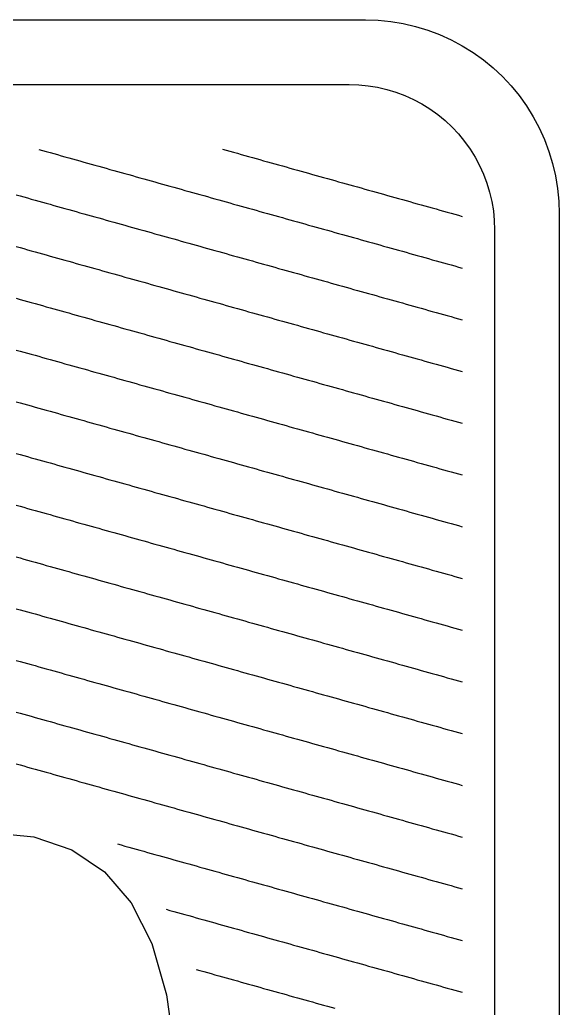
# Model space of a CAD drawing. Header units: millimetres. Extents: x 7 to 193, y 7 to 313.
# Drawn here: x 159.6 to 193, y 251.9 to 313 of the extents above; entities that cross this region are included whole.
import ezdxf

# ---------------------------------------------------------------- set-up
doc = ezdxf.new("R2010")
doc.units = ezdxf.units.MM
doc.layers.add('STUDY_GUIDES', color=7, linetype='Continuous')
doc.layers.add('STUDY_LETTER_BOUNDARY', color=7, linetype='Continuous')

msp = doc.modelspace()

# ---------------------------------------------------------------- linework, layer by layer
at = {"layer": 'STUDY_GUIDES'}
for points in [[(19, 313), (181, 313), (181.7848, 312.9743), (182.5663, 312.8973), (183.3411, 312.7694), (184.1058, 312.5911), (184.8573, 312.3632), (185.5922, 312.0866), (186.3075, 311.7625), (187, 311.3923), (187.6668, 310.9776), (188.3051, 310.5202), (188.9121, 310.0221), (189.4853, 309.4853), (190.0221, 308.9121), (190.5202, 308.3051), (190.9776, 307.6668), (191.3923, 307), (191.7625, 306.3075), (192.0866, 305.5922), (192.3632, 304.8573), (192.5911, 304.1058), (192.7694, 303.3411), (192.8973, 302.5663), (192.9743, 301.7848), (193, 301), (193, 19)], [(20, 309), (180, 309), (180.5886, 308.9807), (181.1747, 308.923), (181.7558, 308.8271), (182.3294, 308.6933), (182.893, 308.5224), (183.4442, 308.3149), (183.9806, 308.0719), (184.5, 307.7942), (185.0001, 307.4832), (185.4789, 307.1402), (185.9341, 306.7666), (186.364, 306.364), (186.7666, 305.9341), (187.1402, 305.4789), (187.4832, 305.0001), (187.7942, 304.5), (188.0719, 303.9806), (188.3149, 303.4442), (188.5224, 302.893), (188.6933, 302.3294), (188.8271, 301.7558), (188.923, 301.1747), (188.9807, 300.5886), (189, 300), (189, 20)], [(160.784, 304.9805), (161.016, 304.9155), (161.248, 304.8506), (161.48, 304.7856), (161.712, 304.7206), (161.944, 304.6557), (162.176, 304.5907), (162.408, 304.5258), (162.64, 304.4608), (162.872, 304.3958), (163.104, 304.3309), (163.336, 304.2659), (163.568, 304.201), (163.8, 304.136), (164.032, 304.071), (164.264, 304.0061), (164.496, 303.9411), (164.728, 303.8762), (164.96, 303.8112), (165.192, 303.7462), (165.424, 303.6813), (165.656, 303.6163), (165.888, 303.5514), (166.12, 303.4864), (166.352, 303.4214), (166.584, 303.3565), (166.816, 303.2915), (167.048, 303.2266), (167.28, 303.1616), (167.512, 303.0966), (167.744, 303.0317), (167.976, 302.9667), (168.208, 302.9018), (168.44, 302.8368), (168.672, 302.7718), (168.904, 302.7069), (169.136, 302.6419), (169.368, 302.577), (169.6, 302.512), (169.832, 302.447), (170.064, 302.3821), (170.296, 302.3171), (170.528, 302.2522), (170.76, 302.1872), (170.992, 302.1222), (171.224, 302.0573), (171.456, 301.9923), (171.688, 301.9274), (171.92, 301.8624), (172.152, 301.7974), (172.384, 301.7325), (172.616, 301.6675), (172.848, 301.6026), (173.08, 301.5376), (173.312, 301.4726), (173.544, 301.4077), (173.776, 301.3427), (174.008, 301.2778), (174.24, 301.2128), (174.472, 301.1478), (174.704, 301.0829), (174.936, 301.0179), (175.168, 300.953), (175.4, 300.888), (175.632, 300.823), (175.864, 300.7581), (176.096, 300.6931), (176.328, 300.6282), (176.56, 300.5632), (176.792, 300.4982), (177.024, 300.4333), (177.256, 300.3683), (177.488, 300.3034), (177.72, 300.2384), (177.952, 300.1734), (178.184, 300.1085), (178.416, 300.0435), (178.648, 299.9786), (178.88, 299.9136), (179.112, 299.8486), (179.344, 299.7837), (179.576, 299.7187), (179.808, 299.6538), (180.04, 299.5888), (180.272, 299.5238), (180.504, 299.4589), (180.736, 299.3939), (180.968, 299.329), (181.2, 299.264), (181.432, 299.199), (181.664, 299.1341), (181.896, 299.0691), (182.128, 299.0042), (182.36, 298.9392), (182.592, 298.8742), (182.824, 298.8093), (183.056, 298.7443), (183.288, 298.6794), (183.52, 298.6144), (183.752, 298.5494), (183.984, 298.4845), (184.216, 298.4195), (184.448, 298.3546), (184.68, 298.2896), (184.912, 298.2246), (185.144, 298.1597), (185.376, 298.0947), (185.608, 298.0298), (185.84, 297.9648), (186.072, 297.8998), (186.304, 297.8349), (186.536, 297.7699), (186.768, 297.705), (187, 297.64)], [(172.152, 304.9974), (172.384, 304.9325), (172.616, 304.8675), (172.848, 304.8026), (173.08, 304.7376), (173.312, 304.6726), (173.544, 304.6077), (173.776, 304.5427), (174.008, 304.4778), (174.24, 304.4128), (174.472, 304.3478), (174.704, 304.2829), (174.936, 304.2179), (175.168, 304.153), (175.4, 304.088), (175.632, 304.023), (175.864, 303.9581), (176.096, 303.8931), (176.328, 303.8282), (176.56, 303.7632), (176.792, 303.6982), (177.024, 303.6333), (177.256, 303.5683), (177.488, 303.5034), (177.72, 303.4384), (177.952, 303.3734), (178.184, 303.3085), (178.416, 303.2435), (178.648, 303.1786), (178.88, 303.1136), (179.112, 303.0486), (179.344, 302.9837), (179.576, 302.9187), (179.808, 302.8538), (180.04, 302.7888), (180.272, 302.7238), (180.504, 302.6589), (180.736, 302.5939), (180.968, 302.529), (181.2, 302.464), (181.432, 302.399), (181.664, 302.3341), (181.896, 302.2691), (182.128, 302.2042), (182.36, 302.1392), (182.592, 302.0742), (182.824, 302.0093), (183.056, 301.9443), (183.288, 301.8794), (183.52, 301.8144), (183.752, 301.7494), (183.984, 301.6845), (184.216, 301.6195), (184.448, 301.5546), (184.68, 301.4896), (184.912, 301.4246), (185.144, 301.3597), (185.376, 301.2947), (185.608, 301.2298), (185.84, 301.1648), (186.072, 301.0998), (186.304, 301.0349), (186.536, 300.9699), (186.768, 300.905), (187, 300.84)], [(159.392, 302.1702), (159.624, 302.1053), (159.856, 302.0403), (160.088, 301.9754), (160.32, 301.9104), (160.552, 301.8454), (160.784, 301.7805), (161.016, 301.7155), (161.248, 301.6506), (161.48, 301.5856), (161.712, 301.5206), (161.944, 301.4557), (162.176, 301.3907), (162.408, 301.3258), (162.64, 301.2608), (162.872, 301.1958), (163.104, 301.1309), (163.336, 301.0659), (163.568, 301.001), (163.8, 300.936), (164.032, 300.871), (164.264, 300.8061), (164.496, 300.7411), (164.728, 300.6762), (164.96, 300.6112), (165.192, 300.5462), (165.424, 300.4813), (165.656, 300.4163), (165.888, 300.3514), (166.12, 300.2864), (166.352, 300.2214), (166.584, 300.1565), (166.816, 300.0915), (167.048, 300.0266), (167.28, 299.9616), (167.512, 299.8966), (167.744, 299.8317), (167.976, 299.7667), (168.208, 299.7018), (168.44, 299.6368), (168.672, 299.5718), (168.904, 299.5069), (169.136, 299.4419), (169.368, 299.377), (169.6, 299.312), (169.832, 299.247), (170.064, 299.1821), (170.296, 299.1171), (170.528, 299.0522), (170.76, 298.9872), (170.992, 298.9222), (171.224, 298.8573), (171.456, 298.7923), (171.688, 298.7274), (171.92, 298.6624), (172.152, 298.5974), (172.384, 298.5325), (172.616, 298.4675), (172.848, 298.4026), (173.08, 298.3376), (173.312, 298.2726), (173.544, 298.2077), (173.776, 298.1427), (174.008, 298.0778), (174.24, 298.0128), (174.472, 297.9478), (174.704, 297.8829), (174.936, 297.8179), (175.168, 297.753), (175.4, 297.688), (175.632, 297.623), (175.864, 297.5581), (176.096, 297.4931), (176.328, 297.4282), (176.56, 297.3632), (176.792, 297.2982), (177.024, 297.2333), (177.256, 297.1683), (177.488, 297.1034), (177.72, 297.0384), (177.952, 296.9734), (178.184, 296.9085), (178.416, 296.8435), (178.648, 296.7786), (178.88, 296.7136), (179.112, 296.6486), (179.344, 296.5837), (179.576, 296.5187), (179.808, 296.4538), (180.04, 296.3888), (180.272, 296.3238), (180.504, 296.2589), (180.736, 296.1939), (180.968, 296.129), (181.2, 296.064), (181.432, 295.999), (181.664, 295.9341), (181.896, 295.8691), (182.128, 295.8042), (182.36, 295.7392), (182.592, 295.6742), (182.824, 295.6093), (183.056, 295.5443), (183.288, 295.4794), (183.52, 295.4144), (183.752, 295.3494), (183.984, 295.2845), (184.216, 295.2195), (184.448, 295.1546), (184.68, 295.0896), (184.912, 295.0246), (185.144, 294.9597), (185.376, 294.8947), (185.608, 294.8298), (185.84, 294.7648), (186.072, 294.6998), (186.304, 294.6349), (186.536, 294.5699), (186.768, 294.505), (187, 294.44)], [(159.392, 298.9702), (159.624, 298.9053), (159.856, 298.8403), (160.088, 298.7754), (160.32, 298.7104), (160.552, 298.6454), (160.784, 298.5805), (161.016, 298.5155), (161.248, 298.4506), (161.48, 298.3856), (161.712, 298.3206), (161.944, 298.2557), (162.176, 298.1907), (162.408, 298.1258), (162.64, 298.0608), (162.872, 297.9958), (163.104, 297.9309), (163.336, 297.8659), (163.568, 297.801), (163.8, 297.736), (164.032, 297.671), (164.264, 297.6061), (164.496, 297.5411), (164.728, 297.4762), (164.96, 297.4112), (165.192, 297.3462), (165.424, 297.2813), (165.656, 297.2163), (165.888, 297.1514), (166.12, 297.0864), (166.352, 297.0214), (166.584, 296.9565), (166.816, 296.8915), (167.048, 296.8266), (167.28, 296.7616), (167.512, 296.6966), (167.744, 296.6317), (167.976, 296.5667), (168.208, 296.5018), (168.44, 296.4368), (168.672, 296.3718), (168.904, 296.3069), (169.136, 296.2419), (169.368, 296.177), (169.6, 296.112), (169.832, 296.047), (170.064, 295.9821), (170.296, 295.9171), (170.528, 295.8522), (170.76, 295.7872), (170.992, 295.7222), (171.224, 295.6573), (171.456, 295.5923), (171.688, 295.5274), (171.92, 295.4624), (172.152, 295.3974), (172.384, 295.3325), (172.616, 295.2675), (172.848, 295.2026), (173.08, 295.1376), (173.312, 295.0726), (173.544, 295.0077), (173.776, 294.9427), (174.008, 294.8778), (174.24, 294.8128), (174.472, 294.7478), (174.704, 294.6829), (174.936, 294.6179), (175.168, 294.553), (175.4, 294.488), (175.632, 294.423), (175.864, 294.3581), (176.096, 294.2931), (176.328, 294.2282), (176.56, 294.1632), (176.792, 294.0982), (177.024, 294.0333), (177.256, 293.9683), (177.488, 293.9034), (177.72, 293.8384), (177.952, 293.7734), (178.184, 293.7085), (178.416, 293.6435), (178.648, 293.5786), (178.88, 293.5136), (179.112, 293.4486), (179.344, 293.3837), (179.576, 293.3187), (179.808, 293.2538), (180.04, 293.1888), (180.272, 293.1238), (180.504, 293.0589), (180.736, 292.9939), (180.968, 292.929), (181.2, 292.864), (181.432, 292.799), (181.664, 292.7341), (181.896, 292.6691), (182.128, 292.6042), (182.36, 292.5392), (182.592, 292.4742), (182.824, 292.4093), (183.056, 292.3443), (183.288, 292.2794), (183.52, 292.2144), (183.752, 292.1494), (183.984, 292.0845), (184.216, 292.0195), (184.448, 291.9546), (184.68, 291.8896), (184.912, 291.8246), (185.144, 291.7597), (185.376, 291.6947), (185.608, 291.6298), (185.84, 291.5648), (186.072, 291.4998), (186.304, 291.4349), (186.536, 291.3699), (186.768, 291.305), (187, 291.24)], [(159.392, 295.7702), (159.624, 295.7053), (159.856, 295.6403), (160.088, 295.5754), (160.32, 295.5104), (160.552, 295.4454), (160.784, 295.3805), (161.016, 295.3155), (161.248, 295.2506), (161.48, 295.1856), (161.712, 295.1206), (161.944, 295.0557), (162.176, 294.9907), (162.408, 294.9258), (162.64, 294.8608), (162.872, 294.7958), (163.104, 294.7309), (163.336, 294.6659), (163.568, 294.601), (163.8, 294.536), (164.032, 294.471), (164.264, 294.4061), (164.496, 294.3411), (164.728, 294.2762), (164.96, 294.2112), (165.192, 294.1462), (165.424, 294.0813), (165.656, 294.0163), (165.888, 293.9514), (166.12, 293.8864), (166.352, 293.8214), (166.584, 293.7565), (166.816, 293.6915), (167.048, 293.6266), (167.28, 293.5616), (167.512, 293.4966), (167.744, 293.4317), (167.976, 293.3667), (168.208, 293.3018), (168.44, 293.2368), (168.672, 293.1718), (168.904, 293.1069), (169.136, 293.0419), (169.368, 292.977), (169.6, 292.912), (169.832, 292.847), (170.064, 292.7821), (170.296, 292.7171), (170.528, 292.6522), (170.76, 292.5872), (170.992, 292.5222), (171.224, 292.4573), (171.456, 292.3923), (171.688, 292.3274), (171.92, 292.2624), (172.152, 292.1974), (172.384, 292.1325), (172.616, 292.0675), (172.848, 292.0026), (173.08, 291.9376), (173.312, 291.8726), (173.544, 291.8077), (173.776, 291.7427), (174.008, 291.6778), (174.24, 291.6128), (174.472, 291.5478), (174.704, 291.4829), (174.936, 291.4179), (175.168, 291.353), (175.4, 291.288), (175.632, 291.223), (175.864, 291.1581), (176.096, 291.0931), (176.328, 291.0282), (176.56, 290.9632), (176.792, 290.8982), (177.024, 290.8333), (177.256, 290.7683), (177.488, 290.7034), (177.72, 290.6384), (177.952, 290.5734), (178.184, 290.5085), (178.416, 290.4435), (178.648, 290.3786), (178.88, 290.3136), (179.112, 290.2486), (179.344, 290.1837), (179.576, 290.1187), (179.808, 290.0538), (180.04, 289.9888), (180.272, 289.9238), (180.504, 289.8589), (180.736, 289.7939), (180.968, 289.729), (181.2, 289.664), (181.432, 289.599), (181.664, 289.5341), (181.896, 289.4691), (182.128, 289.4042), (182.36, 289.3392), (182.592, 289.2742), (182.824, 289.2093), (183.056, 289.1443), (183.288, 289.0794), (183.52, 289.0144), (183.752, 288.9494), (183.984, 288.8845), (184.216, 288.8195), (184.448, 288.7546), (184.68, 288.6896), (184.912, 288.6246), (185.144, 288.5597), (185.376, 288.4947), (185.608, 288.4298), (185.84, 288.3648), (186.072, 288.2998), (186.304, 288.2349), (186.536, 288.1699), (186.768, 288.105), (187, 288.04)], [(159.392, 292.5702), (159.624, 292.5053), (159.856, 292.4403), (160.088, 292.3754), (160.32, 292.3104), (160.552, 292.2454), (160.784, 292.1805), (161.016, 292.1155), (161.248, 292.0506), (161.48, 291.9856), (161.712, 291.9206), (161.944, 291.8557), (162.176, 291.7907), (162.408, 291.7258), (162.64, 291.6608), (162.872, 291.5958), (163.104, 291.5309), (163.336, 291.4659), (163.568, 291.401), (163.8, 291.336), (164.032, 291.271), (164.264, 291.2061), (164.496, 291.1411), (164.728, 291.0762), (164.96, 291.0112), (165.192, 290.9462), (165.424, 290.8813), (165.656, 290.8163), (165.888, 290.7514), (166.12, 290.6864), (166.352, 290.6214), (166.584, 290.5565), (166.816, 290.4915), (167.048, 290.4266), (167.28, 290.3616), (167.512, 290.2966), (167.744, 290.2317), (167.976, 290.1667), (168.208, 290.1018), (168.44, 290.0368), (168.672, 289.9718), (168.904, 289.9069), (169.136, 289.8419), (169.368, 289.777), (169.6, 289.712), (169.832, 289.647), (170.064, 289.5821), (170.296, 289.5171), (170.528, 289.4522), (170.76, 289.3872), (170.992, 289.3222), (171.224, 289.2573), (171.456, 289.1923), (171.688, 289.1274), (171.92, 289.0624), (172.152, 288.9974), (172.384, 288.9325), (172.616, 288.8675), (172.848, 288.8026), (173.08, 288.7376), (173.312, 288.6726), (173.544, 288.6077), (173.776, 288.5427), (174.008, 288.4778), (174.24, 288.4128), (174.472, 288.3478), (174.704, 288.2829), (174.936, 288.2179), (175.168, 288.153), (175.4, 288.088), (175.632, 288.023), (175.864, 287.9581), (176.096, 287.8931), (176.328, 287.8282), (176.56, 287.7632), (176.792, 287.6982), (177.024, 287.6333), (177.256, 287.5683), (177.488, 287.5034), (177.72, 287.4384), (177.952, 287.3734), (178.184, 287.3085), (178.416, 287.2435), (178.648, 287.1786), (178.88, 287.1136), (179.112, 287.0486), (179.344, 286.9837), (179.576, 286.9187), (179.808, 286.8538), (180.04, 286.7888), (180.272, 286.7238), (180.504, 286.6589), (180.736, 286.5939), (180.968, 286.529), (181.2, 286.464), (181.432, 286.399), (181.664, 286.3341), (181.896, 286.2691), (182.128, 286.2042), (182.36, 286.1392), (182.592, 286.0742), (182.824, 286.0093), (183.056, 285.9443), (183.288, 285.8794), (183.52, 285.8144), (183.752, 285.7494), (183.984, 285.6845), (184.216, 285.6195), (184.448, 285.5546), (184.68, 285.4896), (184.912, 285.4246), (185.144, 285.3597), (185.376, 285.2947), (185.608, 285.2298), (185.84, 285.1648), (186.072, 285.0998), (186.304, 285.0349), (186.536, 284.9699), (186.768, 284.905), (187, 284.84)], [(159.392, 289.3702), (159.624, 289.3053), (159.856, 289.2403), (160.088, 289.1754), (160.32, 289.1104), (160.552, 289.0454), (160.784, 288.9805), (161.016, 288.9155), (161.248, 288.8506), (161.48, 288.7856), (161.712, 288.7206), (161.944, 288.6557), (162.176, 288.5907), (162.408, 288.5258), (162.64, 288.4608), (162.872, 288.3958), (163.104, 288.3309), (163.336, 288.2659), (163.568, 288.201), (163.8, 288.136), (164.032, 288.071), (164.264, 288.0061), (164.496, 287.9411), (164.728, 287.8762), (164.96, 287.8112), (165.192, 287.7462), (165.424, 287.6813), (165.656, 287.6163), (165.888, 287.5514), (166.12, 287.4864), (166.352, 287.4214), (166.584, 287.3565), (166.816, 287.2915), (167.048, 287.2266), (167.28, 287.1616), (167.512, 287.0966), (167.744, 287.0317), (167.976, 286.9667), (168.208, 286.9018), (168.44, 286.8368), (168.672, 286.7718), (168.904, 286.7069), (169.136, 286.6419), (169.368, 286.577), (169.6, 286.512), (169.832, 286.447), (170.064, 286.3821), (170.296, 286.3171), (170.528, 286.2522), (170.76, 286.1872), (170.992, 286.1222), (171.224, 286.0573), (171.456, 285.9923), (171.688, 285.9274), (171.92, 285.8624), (172.152, 285.7974), (172.384, 285.7325), (172.616, 285.6675), (172.848, 285.6026), (173.08, 285.5376), (173.312, 285.4726), (173.544, 285.4077), (173.776, 285.3427), (174.008, 285.2778), (174.24, 285.2128), (174.472, 285.1478), (174.704, 285.0829), (174.936, 285.0179), (175.168, 284.953), (175.4, 284.888), (175.632, 284.823), (175.864, 284.7581), (176.096, 284.6931), (176.328, 284.6282), (176.56, 284.5632), (176.792, 284.4982), (177.024, 284.4333), (177.256, 284.3683), (177.488, 284.3034), (177.72, 284.2384), (177.952, 284.1734), (178.184, 284.1085), (178.416, 284.0435), (178.648, 283.9786), (178.88, 283.9136), (179.112, 283.8486), (179.344, 283.7837), (179.576, 283.7187), (179.808, 283.6538), (180.04, 283.5888), (180.272, 283.5238), (180.504, 283.4589), (180.736, 283.3939), (180.968, 283.329), (181.2, 283.264), (181.432, 283.199), (181.664, 283.1341), (181.896, 283.0691), (182.128, 283.0042), (182.36, 282.9392), (182.592, 282.8742), (182.824, 282.8093), (183.056, 282.7443), (183.288, 282.6794), (183.52, 282.6144), (183.752, 282.5494), (183.984, 282.4845), (184.216, 282.4195), (184.448, 282.3546), (184.68, 282.2896), (184.912, 282.2246), (185.144, 282.1597), (185.376, 282.0947), (185.608, 282.0298), (185.84, 281.9648), (186.072, 281.8998), (186.304, 281.8349), (186.536, 281.7699), (186.768, 281.705), (187, 281.64)], [(159.392, 286.1702), (159.624, 286.1053), (159.856, 286.0403), (160.088, 285.9754), (160.32, 285.9104), (160.552, 285.8454), (160.784, 285.7805), (161.016, 285.7155), (161.248, 285.6506), (161.48, 285.5856), (161.712, 285.5206), (161.944, 285.4557), (162.176, 285.3907), (162.408, 285.3258), (162.64, 285.2608), (162.872, 285.1958), (163.104, 285.1309), (163.336, 285.0659), (163.568, 285.001), (163.8, 284.936), (164.032, 284.871), (164.264, 284.8061), (164.496, 284.7411), (164.728, 284.6762), (164.96, 284.6112), (165.192, 284.5462), (165.424, 284.4813), (165.656, 284.4163), (165.888, 284.3514), (166.12, 284.2864), (166.352, 284.2214), (166.584, 284.1565), (166.816, 284.0915), (167.048, 284.0266), (167.28, 283.9616), (167.512, 283.8966), (167.744, 283.8317), (167.976, 283.7667), (168.208, 283.7018), (168.44, 283.6368), (168.672, 283.5718), (168.904, 283.5069), (169.136, 283.4419), (169.368, 283.377), (169.6, 283.312), (169.832, 283.247), (170.064, 283.1821), (170.296, 283.1171), (170.528, 283.0522), (170.76, 282.9872), (170.992, 282.9222), (171.224, 282.8573), (171.456, 282.7923), (171.688, 282.7274), (171.92, 282.6624), (172.152, 282.5974), (172.384, 282.5325), (172.616, 282.4675), (172.848, 282.4026), (173.08, 282.3376), (173.312, 282.2726), (173.544, 282.2077), (173.776, 282.1427), (174.008, 282.0778), (174.24, 282.0128), (174.472, 281.9478), (174.704, 281.8829), (174.936, 281.8179), (175.168, 281.753), (175.4, 281.688), (175.632, 281.623), (175.864, 281.5581), (176.096, 281.4931), (176.328, 281.4282), (176.56, 281.3632), (176.792, 281.2982), (177.024, 281.2333), (177.256, 281.1683), (177.488, 281.1034), (177.72, 281.0384), (177.952, 280.9734), (178.184, 280.9085), (178.416, 280.8435), (178.648, 280.7786), (178.88, 280.7136), (179.112, 280.6486), (179.344, 280.5837), (179.576, 280.5187), (179.808, 280.4538), (180.04, 280.3888), (180.272, 280.3238), (180.504, 280.2589), (180.736, 280.1939), (180.968, 280.129), (181.2, 280.064), (181.432, 279.999), (181.664, 279.9341), (181.896, 279.8691), (182.128, 279.8042), (182.36, 279.7392), (182.592, 279.6742), (182.824, 279.6093), (183.056, 279.5443), (183.288, 279.4794), (183.52, 279.4144), (183.752, 279.3494), (183.984, 279.2845), (184.216, 279.2195), (184.448, 279.1546), (184.68, 279.0896), (184.912, 279.0246), (185.144, 278.9597), (185.376, 278.8947), (185.608, 278.8298), (185.84, 278.7648), (186.072, 278.6998), (186.304, 278.6349), (186.536, 278.5699), (186.768, 278.505), (187, 278.44)], [(159.392, 282.9702), (159.624, 282.9053), (159.856, 282.8403), (160.088, 282.7754), (160.32, 282.7104), (160.552, 282.6454), (160.784, 282.5805), (161.016, 282.5155), (161.248, 282.4506), (161.48, 282.3856), (161.712, 282.3206), (161.944, 282.2557), (162.176, 282.1907), (162.408, 282.1258), (162.64, 282.0608), (162.872, 281.9958), (163.104, 281.9309), (163.336, 281.8659), (163.568, 281.801), (163.8, 281.736), (164.032, 281.671), (164.264, 281.6061), (164.496, 281.5411), (164.728, 281.4762), (164.96, 281.4112), (165.192, 281.3462), (165.424, 281.2813), (165.656, 281.2163), (165.888, 281.1514), (166.12, 281.0864), (166.352, 281.0214), (166.584, 280.9565), (166.816, 280.8915), (167.048, 280.8266), (167.28, 280.7616), (167.512, 280.6966), (167.744, 280.6317), (167.976, 280.5667), (168.208, 280.5018), (168.44, 280.4368), (168.672, 280.3718), (168.904, 280.3069), (169.136, 280.2419), (169.368, 280.177), (169.6, 280.112), (169.832, 280.047), (170.064, 279.9821), (170.296, 279.9171), (170.528, 279.8522), (170.76, 279.7872), (170.992, 279.7222), (171.224, 279.6573), (171.456, 279.5923), (171.688, 279.5274), (171.92, 279.4624), (172.152, 279.3974), (172.384, 279.3325), (172.616, 279.2675), (172.848, 279.2026), (173.08, 279.1376), (173.312, 279.0726), (173.544, 279.0077), (173.776, 278.9427), (174.008, 278.8778), (174.24, 278.8128), (174.472, 278.7478), (174.704, 278.6829), (174.936, 278.6179), (175.168, 278.553), (175.4, 278.488), (175.632, 278.423), (175.864, 278.3581), (176.096, 278.2931), (176.328, 278.2282), (176.56, 278.1632), (176.792, 278.0982), (177.024, 278.0333), (177.256, 277.9683), (177.488, 277.9034), (177.72, 277.8384), (177.952, 277.7734), (178.184, 277.7085), (178.416, 277.6435), (178.648, 277.5786), (178.88, 277.5136), (179.112, 277.4486), (179.344, 277.3837), (179.576, 277.3187), (179.808, 277.2538), (180.04, 277.1888), (180.272, 277.1238), (180.504, 277.0589), (180.736, 276.9939), (180.968, 276.929), (181.2, 276.864), (181.432, 276.799), (181.664, 276.7341), (181.896, 276.6691), (182.128, 276.6042), (182.36, 276.5392), (182.592, 276.4742), (182.824, 276.4093), (183.056, 276.3443), (183.288, 276.2794), (183.52, 276.2144), (183.752, 276.1494), (183.984, 276.0845), (184.216, 276.0195), (184.448, 275.9546), (184.68, 275.8896), (184.912, 275.8246), (185.144, 275.7597), (185.376, 275.6947), (185.608, 275.6298), (185.84, 275.5648), (186.072, 275.4998), (186.304, 275.4349), (186.536, 275.3699), (186.768, 275.305), (187, 275.24)], [(159.392, 279.7702), (159.624, 279.7053), (159.856, 279.6403), (160.088, 279.5754), (160.32, 279.5104), (160.552, 279.4454), (160.784, 279.3805), (161.016, 279.3155), (161.248, 279.2506), (161.48, 279.1856), (161.712, 279.1206), (161.944, 279.0557), (162.176, 278.9907), (162.408, 278.9258), (162.64, 278.8608), (162.872, 278.7958), (163.104, 278.7309), (163.336, 278.6659), (163.568, 278.601), (163.8, 278.536), (164.032, 278.471), (164.264, 278.4061), (164.496, 278.3411), (164.728, 278.2762), (164.96, 278.2112), (165.192, 278.1462), (165.424, 278.0813), (165.656, 278.0163), (165.888, 277.9514), (166.12, 277.8864), (166.352, 277.8214), (166.584, 277.7565), (166.816, 277.6915), (167.048, 277.6266), (167.28, 277.5616), (167.512, 277.4966), (167.744, 277.4317), (167.976, 277.3667), (168.208, 277.3018), (168.44, 277.2368), (168.672, 277.1718), (168.904, 277.1069), (169.136, 277.0419), (169.368, 276.977), (169.6, 276.912), (169.832, 276.847), (170.064, 276.7821), (170.296, 276.7171), (170.528, 276.6522), (170.76, 276.5872), (170.992, 276.5222), (171.224, 276.4573), (171.456, 276.3923), (171.688, 276.3274), (171.92, 276.2624), (172.152, 276.1974), (172.384, 276.1325), (172.616, 276.0675), (172.848, 276.0026), (173.08, 275.9376), (173.312, 275.8726), (173.544, 275.8077), (173.776, 275.7427), (174.008, 275.6778), (174.24, 275.6128), (174.472, 275.5478), (174.704, 275.4829), (174.936, 275.4179), (175.168, 275.353), (175.4, 275.288), (175.632, 275.223), (175.864, 275.1581), (176.096, 275.0931), (176.328, 275.0282), (176.56, 274.9632), (176.792, 274.8982), (177.024, 274.8333), (177.256, 274.7683), (177.488, 274.7034), (177.72, 274.6384), (177.952, 274.5734), (178.184, 274.5085), (178.416, 274.4435), (178.648, 274.3786), (178.88, 274.3136), (179.112, 274.2486), (179.344, 274.1837), (179.576, 274.1187), (179.808, 274.0538), (180.04, 273.9888), (180.272, 273.9238), (180.504, 273.8589), (180.736, 273.7939), (180.968, 273.729), (181.2, 273.664), (181.432, 273.599), (181.664, 273.5341), (181.896, 273.4691), (182.128, 273.4042), (182.36, 273.3392), (182.592, 273.2742), (182.824, 273.2093), (183.056, 273.1443), (183.288, 273.0794), (183.52, 273.0144), (183.752, 272.9494), (183.984, 272.8845), (184.216, 272.8195), (184.448, 272.7546), (184.68, 272.6896), (184.912, 272.6246), (185.144, 272.5597), (185.376, 272.4947), (185.608, 272.4298), (185.84, 272.3648), (186.072, 272.2998), (186.304, 272.2349), (186.536, 272.1699), (186.768, 272.105), (187, 272.04)], [(159.392, 276.5702), (159.624, 276.5053), (159.856, 276.4403), (160.088, 276.3754), (160.32, 276.3104), (160.552, 276.2454), (160.784, 276.1805), (161.016, 276.1155), (161.248, 276.0506), (161.48, 275.9856), (161.712, 275.9206), (161.944, 275.8557), (162.176, 275.7907), (162.408, 275.7258), (162.64, 275.6608), (162.872, 275.5958), (163.104, 275.5309), (163.336, 275.4659), (163.568, 275.401), (163.8, 275.336), (164.032, 275.271), (164.264, 275.2061), (164.496, 275.1411), (164.728, 275.0762), (164.96, 275.0112), (165.192, 274.9462), (165.424, 274.8813), (165.656, 274.8163), (165.888, 274.7514), (166.12, 274.6864), (166.352, 274.6214), (166.584, 274.5565), (166.816, 274.4915), (167.048, 274.4266), (167.28, 274.3616), (167.512, 274.2966), (167.744, 274.2317), (167.976, 274.1667), (168.208, 274.1018), (168.44, 274.0368), (168.672, 273.9718), (168.904, 273.9069), (169.136, 273.8419), (169.368, 273.777), (169.6, 273.712), (169.832, 273.647), (170.064, 273.5821), (170.296, 273.5171), (170.528, 273.4522), (170.76, 273.3872), (170.992, 273.3222), (171.224, 273.2573), (171.456, 273.1923), (171.688, 273.1274), (171.92, 273.0624), (172.152, 272.9974), (172.384, 272.9325), (172.616, 272.8675), (172.848, 272.8026), (173.08, 272.7376), (173.312, 272.6726), (173.544, 272.6077), (173.776, 272.5427), (174.008, 272.4778), (174.24, 272.4128), (174.472, 272.3478), (174.704, 272.2829), (174.936, 272.2179), (175.168, 272.153), (175.4, 272.088), (175.632, 272.023), (175.864, 271.9581), (176.096, 271.8931), (176.328, 271.8282), (176.56, 271.7632), (176.792, 271.6982), (177.024, 271.6333), (177.256, 271.5683), (177.488, 271.5034), (177.72, 271.4384), (177.952, 271.3734), (178.184, 271.3085), (178.416, 271.2435), (178.648, 271.1786), (178.88, 271.1136), (179.112, 271.0486), (179.344, 270.9837), (179.576, 270.9187), (179.808, 270.8538), (180.04, 270.7888), (180.272, 270.7238), (180.504, 270.6589), (180.736, 270.5939), (180.968, 270.529), (181.2, 270.464), (181.432, 270.399), (181.664, 270.3341), (181.896, 270.2691), (182.128, 270.2042), (182.36, 270.1392), (182.592, 270.0742), (182.824, 270.0093), (183.056, 269.9443), (183.288, 269.8794), (183.52, 269.8144), (183.752, 269.7494), (183.984, 269.6845), (184.216, 269.6195), (184.448, 269.5546), (184.68, 269.4896), (184.912, 269.4246), (185.144, 269.3597), (185.376, 269.2947), (185.608, 269.2298), (185.84, 269.1648), (186.072, 269.0998), (186.304, 269.0349), (186.536, 268.9699), (186.768, 268.905), (187, 268.84)], [(159.392, 273.3702), (159.624, 273.3053), (159.856, 273.2403), (160.088, 273.1754), (160.32, 273.1104), (160.552, 273.0454), (160.784, 272.9805), (161.016, 272.9155), (161.248, 272.8506), (161.48, 272.7856), (161.712, 272.7206), (161.944, 272.6557), (162.176, 272.5907), (162.408, 272.5258), (162.64, 272.4608), (162.872, 272.3958), (163.104, 272.3309), (163.336, 272.2659), (163.568, 272.201), (163.8, 272.136), (164.032, 272.071), (164.264, 272.0061), (164.496, 271.9411), (164.728, 271.8762), (164.96, 271.8112), (165.192, 271.7462), (165.424, 271.6813), (165.656, 271.6163), (165.888, 271.5514), (166.12, 271.4864), (166.352, 271.4214), (166.584, 271.3565), (166.816, 271.2915), (167.048, 271.2266), (167.28, 271.1616), (167.512, 271.0966), (167.744, 271.0317), (167.976, 270.9667), (168.208, 270.9018), (168.44, 270.8368), (168.672, 270.7718), (168.904, 270.7069), (169.136, 270.6419), (169.368, 270.577), (169.6, 270.512), (169.832, 270.447), (170.064, 270.3821), (170.296, 270.3171), (170.528, 270.2522), (170.76, 270.1872), (170.992, 270.1222), (171.224, 270.0573), (171.456, 269.9923), (171.688, 269.9274), (171.92, 269.8624), (172.152, 269.7974), (172.384, 269.7325), (172.616, 269.6675), (172.848, 269.6026), (173.08, 269.5376), (173.312, 269.4726), (173.544, 269.4077), (173.776, 269.3427), (174.008, 269.2778), (174.24, 269.2128), (174.472, 269.1478), (174.704, 269.0829), (174.936, 269.0179), (175.168, 268.953), (175.4, 268.888), (175.632, 268.823), (175.864, 268.7581), (176.096, 268.6931), (176.328, 268.6282), (176.56, 268.5632), (176.792, 268.4982), (177.024, 268.4333), (177.256, 268.3683), (177.488, 268.3034), (177.72, 268.2384), (177.952, 268.1734), (178.184, 268.1085), (178.416, 268.0435), (178.648, 267.9786), (178.88, 267.9136), (179.112, 267.8486), (179.344, 267.7837), (179.576, 267.7187), (179.808, 267.6538), (180.04, 267.5888), (180.272, 267.5238), (180.504, 267.4589), (180.736, 267.3939), (180.968, 267.329), (181.2, 267.264), (181.432, 267.199), (181.664, 267.1341), (181.896, 267.0691), (182.128, 267.0042), (182.36, 266.9392), (182.592, 266.8742), (182.824, 266.8093), (183.056, 266.7443), (183.288, 266.6794), (183.52, 266.6144), (183.752, 266.5494), (183.984, 266.4845), (184.216, 266.4195), (184.448, 266.3546), (184.68, 266.2896), (184.912, 266.2246), (185.144, 266.1597), (185.376, 266.0947), (185.608, 266.0298), (185.84, 265.9648), (186.072, 265.8998), (186.304, 265.8349), (186.536, 265.7699), (186.768, 265.705), (187, 265.64)], [(159.392, 270.1702), (159.624, 270.1053), (159.856, 270.0403), (160.088, 269.9754), (160.32, 269.9104), (160.552, 269.8454), (160.784, 269.7805), (161.016, 269.7155), (161.248, 269.6506), (161.48, 269.5856), (161.712, 269.5206), (161.944, 269.4557), (162.176, 269.3907), (162.408, 269.3258), (162.64, 269.2608), (162.872, 269.1958), (163.104, 269.1309), (163.336, 269.0659), (163.568, 269.001), (163.8, 268.936), (164.032, 268.871), (164.264, 268.8061), (164.496, 268.7411), (164.728, 268.6762), (164.96, 268.6112), (165.192, 268.5462), (165.424, 268.4813), (165.656, 268.4163), (165.888, 268.3514), (166.12, 268.2864), (166.352, 268.2214), (166.584, 268.1565), (166.816, 268.0915), (167.048, 268.0266), (167.28, 267.9616), (167.512, 267.8966), (167.744, 267.8317), (167.976, 267.7667), (168.208, 267.7018), (168.44, 267.6368), (168.672, 267.5718), (168.904, 267.5069), (169.136, 267.4419), (169.368, 267.377), (169.6, 267.312), (169.832, 267.247), (170.064, 267.1821), (170.296, 267.1171), (170.528, 267.0522), (170.76, 266.9872), (170.992, 266.9222), (171.224, 266.8573), (171.456, 266.7923), (171.688, 266.7274), (171.92, 266.6624), (172.152, 266.5974), (172.384, 266.5325), (172.616, 266.4675), (172.848, 266.4026), (173.08, 266.3376), (173.312, 266.2726), (173.544, 266.2077), (173.776, 266.1427), (174.008, 266.0778), (174.24, 266.0128), (174.472, 265.9478), (174.704, 265.8829), (174.936, 265.8179), (175.168, 265.753), (175.4, 265.688), (175.632, 265.623), (175.864, 265.5581), (176.096, 265.4931), (176.328, 265.4282), (176.56, 265.3632), (176.792, 265.2982), (177.024, 265.2333), (177.256, 265.1683), (177.488, 265.1034), (177.72, 265.0384), (177.952, 264.9734), (178.184, 264.9085), (178.416, 264.8435), (178.648, 264.7786), (178.88, 264.7136), (179.112, 264.6486), (179.344, 264.5837), (179.576, 264.5187), (179.808, 264.4538), (180.04, 264.3888), (180.272, 264.3238), (180.504, 264.2589), (180.736, 264.1939), (180.968, 264.129), (181.2, 264.064), (181.432, 263.999), (181.664, 263.9341), (181.896, 263.8691), (182.128, 263.8042), (182.36, 263.7392), (182.592, 263.6742), (182.824, 263.6093), (183.056, 263.5443), (183.288, 263.4794), (183.52, 263.4144), (183.752, 263.3494), (183.984, 263.2845), (184.216, 263.2195), (184.448, 263.1546), (184.68, 263.0896), (184.912, 263.0246), (185.144, 262.9597), (185.376, 262.8947), (185.608, 262.8298), (185.84, 262.7648), (186.072, 262.6998), (186.304, 262.6349), (186.536, 262.5699), (186.768, 262.505), (187, 262.44)], [(159.392, 266.9702), (159.624, 266.9053), (159.856, 266.8403), (160.088, 266.7754), (160.32, 266.7104), (160.552, 266.6454), (160.784, 266.5805), (161.016, 266.5155), (161.248, 266.4506), (161.48, 266.3856), (161.712, 266.3206), (161.944, 266.2557), (162.176, 266.1907), (162.408, 266.1258), (162.64, 266.0608), (162.872, 265.9958), (163.104, 265.9309), (163.336, 265.8659), (163.568, 265.801), (163.8, 265.736), (164.032, 265.671), (164.264, 265.6061), (164.496, 265.5411), (164.728, 265.4762), (164.96, 265.4112), (165.192, 265.3462), (165.424, 265.2813), (165.656, 265.2163), (165.888, 265.1514), (166.12, 265.0864), (166.352, 265.0214), (166.584, 264.9565), (166.816, 264.8915), (167.048, 264.8266), (167.28, 264.7616), (167.512, 264.6966), (167.744, 264.6317), (167.976, 264.5667), (168.208, 264.5018), (168.44, 264.4368), (168.672, 264.3718), (168.904, 264.3069), (169.136, 264.2419), (169.368, 264.177), (169.6, 264.112), (169.832, 264.047), (170.064, 263.9821), (170.296, 263.9171), (170.528, 263.8522), (170.76, 263.7872), (170.992, 263.7222), (171.224, 263.6573), (171.456, 263.5923), (171.688, 263.5274), (171.92, 263.4624), (172.152, 263.3974), (172.384, 263.3325), (172.616, 263.2675), (172.848, 263.2026), (173.08, 263.1376), (173.312, 263.0726), (173.544, 263.0077), (173.776, 262.9427), (174.008, 262.8778), (174.24, 262.8128), (174.472, 262.7478), (174.704, 262.6829), (174.936, 262.6179), (175.168, 262.553), (175.4, 262.488), (175.632, 262.423), (175.864, 262.3581), (176.096, 262.2931), (176.328, 262.2282), (176.56, 262.1632), (176.792, 262.0982), (177.024, 262.0333), (177.256, 261.9683), (177.488, 261.9034), (177.72, 261.8384), (177.952, 261.7734), (178.184, 261.7085), (178.416, 261.6435), (178.648, 261.5786), (178.88, 261.5136), (179.112, 261.4486), (179.344, 261.3837), (179.576, 261.3187), (179.808, 261.2538), (180.04, 261.1888), (180.272, 261.1238), (180.504, 261.0589), (180.736, 260.9939), (180.968, 260.929), (181.2, 260.864), (181.432, 260.799), (181.664, 260.7341), (181.896, 260.6691), (182.128, 260.6042), (182.36, 260.5392), (182.592, 260.4742), (182.824, 260.4093), (183.056, 260.3443), (183.288, 260.2794), (183.52, 260.2144), (183.752, 260.1494), (183.984, 260.0845), (184.216, 260.0195), (184.448, 259.9546), (184.68, 259.8896), (184.912, 259.8246), (185.144, 259.7597), (185.376, 259.6947), (185.608, 259.6298), (185.84, 259.5648), (186.072, 259.4998), (186.304, 259.4349), (186.536, 259.3699), (186.768, 259.305), (187, 259.24)], [(165.656, 262.0163), (165.888, 261.9514), (166.12, 261.8864), (166.352, 261.8214), (166.584, 261.7565), (166.816, 261.6915), (167.048, 261.6266), (167.28, 261.5616), (167.512, 261.4966), (167.744, 261.4317), (167.976, 261.3667), (168.208, 261.3018), (168.44, 261.2368), (168.672, 261.1718), (168.904, 261.1069), (169.136, 261.0419), (169.368, 260.977), (169.6, 260.912), (169.832, 260.847), (170.064, 260.7821), (170.296, 260.7171), (170.528, 260.6522), (170.76, 260.5872), (170.992, 260.5222), (171.224, 260.4573), (171.456, 260.3923), (171.688, 260.3274), (171.92, 260.2624), (172.152, 260.1974), (172.384, 260.1325), (172.616, 260.0675), (172.848, 260.0026), (173.08, 259.9376), (173.312, 259.8726), (173.544, 259.8077), (173.776, 259.7427), (174.008, 259.6778), (174.24, 259.6128), (174.472, 259.5478), (174.704, 259.4829), (174.936, 259.4179), (175.168, 259.353), (175.4, 259.288), (175.632, 259.223), (175.864, 259.1581), (176.096, 259.0931), (176.328, 259.0282), (176.56, 258.9632), (176.792, 258.8982), (177.024, 258.8333), (177.256, 258.7683), (177.488, 258.7034), (177.72, 258.6384), (177.952, 258.5734), (178.184, 258.5085), (178.416, 258.4435), (178.648, 258.3786), (178.88, 258.3136), (179.112, 258.2486), (179.344, 258.1837), (179.576, 258.1187), (179.808, 258.0538), (180.04, 257.9888), (180.272, 257.9238), (180.504, 257.8589), (180.736, 257.7939), (180.968, 257.729), (181.2, 257.664), (181.432, 257.599), (181.664, 257.5341), (181.896, 257.4691), (182.128, 257.4042), (182.36, 257.3392), (182.592, 257.2742), (182.824, 257.2093), (183.056, 257.1443), (183.288, 257.0794), (183.52, 257.0144), (183.752, 256.9494), (183.984, 256.8845), (184.216, 256.8195), (184.448, 256.7546), (184.68, 256.6896), (184.912, 256.6246), (185.144, 256.5597), (185.376, 256.4947), (185.608, 256.4298), (185.84, 256.3648), (186.072, 256.2998), (186.304, 256.2349), (186.536, 256.1699), (186.768, 256.105), (187, 256.04)], [(168.672, 257.9718), (168.904, 257.9069), (169.136, 257.8419), (169.368, 257.777), (169.6, 257.712), (169.832, 257.647), (170.064, 257.5821), (170.296, 257.5171), (170.528, 257.4522), (170.76, 257.3872), (170.992, 257.3222), (171.224, 257.2573), (171.456, 257.1923), (171.688, 257.1274), (171.92, 257.0624), (172.152, 256.9974), (172.384, 256.9325), (172.616, 256.8675), (172.848, 256.8026), (173.08, 256.7376), (173.312, 256.6726), (173.544, 256.6077), (173.776, 256.5427), (174.008, 256.4778), (174.24, 256.4128), (174.472, 256.3478), (174.704, 256.2829), (174.936, 256.2179), (175.168, 256.153), (175.4, 256.088), (175.632, 256.023), (175.864, 255.9581), (176.096, 255.8931), (176.328, 255.8282), (176.56, 255.7632), (176.792, 255.6982), (177.024, 255.6333), (177.256, 255.5683), (177.488, 255.5034), (177.72, 255.4384), (177.952, 255.3734), (178.184, 255.3085), (178.416, 255.2435), (178.648, 255.1786), (178.88, 255.1136), (179.112, 255.0486), (179.344, 254.9837), (179.576, 254.9187), (179.808, 254.8538), (180.04, 254.7888), (180.272, 254.7238), (180.504, 254.6589), (180.736, 254.5939), (180.968, 254.529), (181.2, 254.464), (181.432, 254.399), (181.664, 254.3341), (181.896, 254.2691), (182.128, 254.2042), (182.36, 254.1392), (182.592, 254.0742), (182.824, 254.0093), (183.056, 253.9443), (183.288, 253.8794), (183.52, 253.8144), (183.752, 253.7494), (183.984, 253.6845), (184.216, 253.6195), (184.448, 253.5546), (184.68, 253.4896), (184.912, 253.4246), (185.144, 253.3597), (185.376, 253.2947), (185.608, 253.2298), (185.84, 253.1648), (186.072, 253.0998), (186.304, 253.0349), (186.536, 252.9699), (186.768, 252.905), (187, 252.84)], [(170.528, 254.2522), (170.76, 254.1872), (170.992, 254.1222), (171.224, 254.0573), (171.456, 253.9923), (171.688, 253.9274), (171.92, 253.8624), (172.152, 253.7974), (172.384, 253.7325), (172.616, 253.6675), (172.848, 253.6026), (173.08, 253.5376), (173.312, 253.4726), (173.544, 253.4077), (173.776, 253.3427), (174.008, 253.2778), (174.24, 253.2128), (174.472, 253.1478), (174.704, 253.0829), (174.936, 253.0179), (175.168, 252.953), (175.4, 252.888), (175.632, 252.823), (175.864, 252.7581), (176.096, 252.6931), (176.328, 252.6282), (176.56, 252.5632), (176.792, 252.4982), (177.024, 252.4333), (177.256, 252.3683), (177.488, 252.3034), (177.72, 252.2384), (177.952, 252.1734), (178.184, 252.1085), (178.416, 252.0435), (178.648, 251.9786), (178.88, 251.9136), (179.112, 251.8486)]]:
    msp.add_lwpolyline(points, dxfattribs=at)
at = {"layer": 'STUDY_LETTER_BOUNDARY'}
msp.add_lwpolyline([(125.61, 249.08), (125.61, 261.98), (145.29, 261.98), (145.29, 256.76), (146.76, 258.17), (148.23, 259.37), (149.76, 260.39), (151.29, 261.23), (152.88, 261.89), (154.47, 262.37), (156.09, 262.64), (157.74, 262.73), (160.47, 262.46), (162.84, 261.65), (164.85, 260.3), (166.5, 258.38), (167.79, 255.86), (168.69, 252.68), (169.23, 248.87)], dxfattribs=at)

doc.saveas('drawing.dxf')
